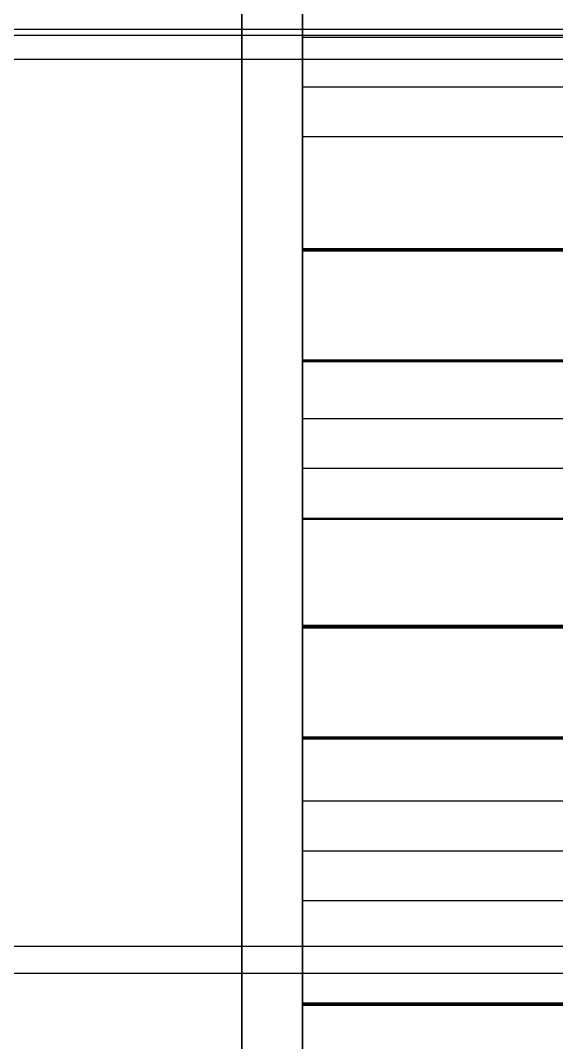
# Model space of a CAD drawing. Header units: millimetres. Extents: x -85 to 1059, y -155 to 155.
# Drawn here: x 998.18 to 1002.59, y 11.41 to 19.82 of the extents above; entities that cross this region are included whole.
import ezdxf

# ---------------------------------------------------------------- set-up
doc = ezdxf.new("R2010")
doc.units = ezdxf.units.MM
doc.header["$MEASUREMENT"] = 0
doc.layers.add('Default', color=7, linetype='Continuous', true_color=0x000000)

msp = doc.modelspace()

# ---------------------------------------------------------------- linework, layer by layer
at = {"layer": 'Default'}
for points, knots in [([(1000, 0, -154), (1000, -154, -154), (1000, -154), (1000, -154, 154), (1000, 0, 154), (1000, 154, 154), (1000, 154), (1000, 154, -154), (1000, 0, -154)], [0, 0, 0, 241.902634, 241.902634, 483.805269, 483.805269, 725.707903, 725.707903, 967.610537, 967.610537, 967.610537]), ([(1000, 0, -150), (1000, -150, -150), (1000, -150), (1000, -150, 150), (1000, 0, 150), (1000, 150, 150), (1000, 150), (1000, 150, -150), (1000, 0, -150)], [0, 0, 0, 235.619449, 235.619449, 471.238898, 471.238898, 706.858347, 706.858347, 942.477796, 942.477796, 942.477796])]:
    msp.add_rational_spline(points, [1, 0.707106781187, 1, 0.707106781187, 1, 0.707106781187, 1, 0.707106781187, 1], degree=2, knots=knots, dxfattribs=at)
for points, degree, knots in [([(1000.5, 0.0018, 150.0005), (1000.5, 82.8446, 150.0005), (1000.5, 150.0018, 82.8432), (1000.5, 150.0018, 0.0004), (1000.5, 150.0018, -82.8427), (1000.5, 82.8446, -150), (1000.5, 0.0018, -150), (1000.5, -82.8411, -150), (1000.5, -149.9983, -82.8427), (1000.5, -149.9983, 0.0004), (1000.5, -149.9983, 82.8432), (1000.5, -82.8411, 150.0005), (1000.5, 0.0018, 150.0005)], 3, [-5, -5, -5, -5, -4, -4, -4, -3, -3, -3, -2, -2, -2, -1, -1, -1, -1]), ([(1000.5, 0.3488, 139.7504), (1000.5, -76.9709, 139.7504), (1000.5, -139.6511, 77.0702), (1000.5, -139.6511, -0.2498), (1000.5, -139.6511, -77.5699), (1000.5, -76.9709, -140.2497), (1000.5, 0.3488, -140.2497), (1000.5, 77.6689, -140.2497), (1000.5, 140.349, -77.5699), (1000.5, 140.349, -0.2498), (1000.5, 140.349, 77.0702), (1000.5, 77.6689, 139.7504), (1000.5, 0.3488, 139.7504)], 3, [20636, 20636, 20636, 20636, 20637, 20637, 20637, 20638, 20638, 20638, 20639, 20639, 20639, 20640, 20640, 20640, 20640]), ([(1000.5, 0.0018, 140.0004), (1000.5, -77.318, 140.0004), (1000.5, -139.9981, 77.3202), (1000.5, -139.9981, 0.0002), (1000.5, -139.9981, -77.3199), (1000.5, -77.318, -139.9997), (1000.5, 0.0018, -139.9997), (1000.5, 77.3215, -139.9997), (1000.5, 140.002, -77.3199), (1000.5, 140.002, 0.0002), (1000.5, 140.002, 77.3202), (1000.5, 77.3215, 140.0004), (1000.5, 0.0018, 140.0004)], 3, [-1, -1, -1, -1, 0, 0, 0, 1, 1, 1, 2, 2, 2, 3, 3, 3, 3]), ([(1000.5, 19.6814, 153.5361), (1000.5, 19.6833, 153.5271), (1000.5, 19.6853, 153.5181), (1000.5, 19.6973, 153.4657), (1000.5, 19.7093, 153.4133), (1000.5, 19.7207, 153.3613), (1000.5, 19.7322, 153.3093), (1000.5, 19.7437, 153.2572), (1000.5, 19.7551, 153.2052), (1000.5, 19.7664, 153.1539), (1000.5, 19.7777, 153.1025), (1000.5, 19.7888, 153.0512), (1000.5, 19.7999, 152.9999), (1000.5, 19.8109, 152.9489), (1000.5, 19.8218, 152.8979), (1000.5, 19.8326, 152.8473), (1000.5, 19.8433, 152.7967), (1000.5, 19.8539, 152.746), (1000.5, 19.8645, 152.6954), (1000.5, 19.8751, 152.6451), (1000.5, 19.8857, 152.5949), (1000.5, 19.8957, 152.5451), (1000.5, 19.9058, 152.4954), (1000.5, 19.9162, 152.4455), (1000.5, 19.9266, 152.3956), (1000.5, 19.9365, 152.3463), (1000.5, 19.9463, 152.2971), (1000.5, 19.956, 152.2481), (1000.5, 19.9657, 152.1991), (1000.5, 19.9754, 152.1502), (1000.5, 19.9851, 152.1013), (1000.5, 19.9947, 152.0528), (1000.5, 20.0042, 152.0043), (1000.5, 20.0134, 151.956), (1000.5, 20.0225, 151.9077), (1000.5, 20.0317, 151.8599), (1000.5, 20.0409, 151.8121), (1000.5, 20.0499, 151.7644), (1000.5, 20.0589, 151.7168), (1000.5, 20.0679, 151.6694), (1000.5, 20.0769, 151.6219), (1000.5, 20.0855, 151.5746), (1000.5, 20.0942, 151.5274), (1000.5, 20.1016, 151.4875), (1000.5, 20.109, 151.4476)], 2, [471, 471, 471, 472, 472, 473, 473, 474, 474, 475, 475, 476, 476, 477, 477, 478, 478, 479, 479, 480, 480, 481, 481, 482, 482, 483, 483, 484, 484, 485, 485, 486, 486, 487, 487, 488, 488, 489, 489, 490, 490, 491, 491, 492, 492, 493, 493, 493]), ([(1000.5, 20.109, -151.9472), (1000.5, 20.1016, -151.9873), (1000.5, 20.0942, -152.0273), (1000.5, 20.0855, -152.0742), (1000.5, 20.0769, -152.1212), (1000.5, 20.0679, -152.1688), (1000.5, 20.0589, -152.2164), (1000.5, 20.0499, -152.264), (1000.5, 20.0409, -152.3117), (1000.5, 20.0317, -152.3596), (1000.5, 20.0225, -152.4076), (1000.5, 20.0134, -152.4558), (1000.5, 20.0042, -152.5039), (1000.5, 19.9947, -152.5524), (1000.5, 19.9851, -152.6009), (1000.5, 19.9754, -152.6498), (1000.5, 19.9657, -152.6987), (1000.5, 19.956, -152.7477), (1000.5, 19.9463, -152.7967), (1000.5, 19.9365, -152.8461), (1000.5, 19.9266, -152.8955), (1000.5, 19.9162, -152.9452), (1000.5, 19.9058, -152.995), (1000.5, 19.8957, -153.0447), (1000.5, 19.8857, -153.0945), (1000.5, 19.8751, -153.1447), (1000.5, 19.8645, -153.195), (1000.5, 19.8539, -153.2455), (1000.5, 19.8433, -153.2959), (1000.5, 19.8326, -153.3465), (1000.5, 19.8218, -153.3972), (1000.5, 19.8109, -153.4483), (1000.5, 19.7999, -153.4995), (1000.5, 19.7888, -153.5506), (1000.5, 19.7777, -153.6018), (1000.5, 19.7664, -153.6535), (1000.5, 19.7551, -153.7051), (1000.5, 19.7437, -153.7568), (1000.5, 19.7322, -153.8085), (1000.5, 19.7207, -153.8607), (1000.5, 19.7093, -153.9129), (1000.5, 19.6973, -153.9653), (1000.5, 19.6853, -154.0177), (1000.5, 19.6833, -154.0267), (1000.5, 19.6814, -154.0357)], 2, [9961, 9961, 9961, 9962, 9962, 9963, 9963, 9964, 9964, 9965, 9965, 9966, 9966, 9967, 9967, 9968, 9968, 9969, 9969, 9970, 9970, 9971, 9971, 9972, 9972, 9973, 9973, 9974, 9974, 9975, 9975, 9976, 9976, 9977, 9977, 9978, 9978, 9979, 9979, 9980, 9980, 9981, 9981, 9982, 9982, 9983, 9983, 9983]), ([(1000.5, 17.9412, 151.7087), (1000.5, 17.9593, 151.7482), (1000.5, 17.9775, 151.7877), (1000.5, 17.9974, 151.8316), (1000.5, 18.0174, 151.8756), (1000.5, 18.0373, 151.9193), (1000.5, 18.0572, 151.9631), (1000.5, 18.0775, 152.0072), (1000.5, 18.0978, 152.0512), (1000.5, 18.1184, 152.0957), (1000.5, 18.1391, 152.1401), (1000.5, 18.1599, 152.1844), (1000.5, 18.1807, 152.2287), (1000.5, 18.2015, 152.2735), (1000.5, 18.2223, 152.3183), (1000.5, 18.2435, 152.3631), (1000.5, 18.2647, 152.4079), (1000.5, 18.286, 152.4534), (1000.5, 18.3073, 152.4989), (1000.5, 18.329, 152.5444), (1000.5, 18.3507, 152.5899), (1000.5, 18.3724, 152.6354), (1000.5, 18.3941, 152.681), (1000.5, 18.4162, 152.727), (1000.5, 18.4382, 152.773), (1000.5, 18.4606, 152.8192), (1000.5, 18.483, 152.8655), (1000.5, 18.5056, 152.9117), (1000.5, 18.5282, 152.9579), (1000.5, 18.5509, 153.0048), (1000.5, 18.5737, 153.0517), (1000.5, 18.5966, 153.0985), (1000.5, 18.6195, 153.1452), (1000.5, 18.6428, 153.1921), (1000.5, 18.6661, 153.2391), (1000.5, 18.6896, 153.2865), (1000.5, 18.713, 153.3339), (1000.5, 18.7365, 153.3816), (1000.5, 18.76, 153.4292), (1000.5, 18.7839, 153.4766), (1000.5, 18.8079, 153.5241), (1000.5, 18.8323, 153.5721), (1000.5, 18.8566, 153.6201), (1000.5, 18.8607, 153.6283), (1000.5, 18.8647, 153.6366)], 2, [446, 446, 446, 447.045455, 447.045455, 448.090909, 448.090909, 449.136364, 449.136364, 450.181818, 450.181818, 451.227273, 451.227273, 452.272727, 452.272727, 453.318182, 453.318182, 454.363636, 454.363636, 455.409091, 455.409091, 456.454545, 456.454545, 457.5, 457.5, 458.545455, 458.545455, 459.590909, 459.590909, 460.636364, 460.636364, 461.681818, 461.681818, 462.727273, 462.727273, 463.772727, 463.772727, 464.818182, 464.818182, 465.863636, 465.863636, 466.909091, 466.909091, 467.954545, 467.954545, 469, 469, 469]), ([(1000.5, 18.8647, -154.1362), (1000.5, 18.8607, -154.1279), (1000.5, 18.8566, -154.1196), (1000.5, 18.8323, -154.0718), (1000.5, 18.8079, -154.024), (1000.5, 18.7839, -153.9762), (1000.5, 18.76, -153.9284), (1000.5, 18.7365, -153.881), (1000.5, 18.713, -153.8335), (1000.5, 18.6896, -153.7861), (1000.5, 18.6661, -153.7386), (1000.5, 18.6428, -153.6916), (1000.5, 18.6195, -153.6445), (1000.5, 18.5966, -153.5977), (1000.5, 18.5737, -153.551), (1000.5, 18.5509, -153.5044), (1000.5, 18.5282, -153.4578), (1000.5, 18.5056, -153.4114), (1000.5, 18.483, -153.3651), (1000.5, 18.4606, -153.3188), (1000.5, 18.4382, -153.2726), (1000.5, 18.4162, -153.2268), (1000.5, 18.3941, -153.1809), (1000.5, 18.3724, -153.135), (1000.5, 18.3507, -153.0892), (1000.5, 18.329, -153.0437), (1000.5, 18.3073, -152.9982), (1000.5, 18.286, -152.953), (1000.5, 18.2647, -152.9079), (1000.5, 18.2435, -152.8629), (1000.5, 18.2223, -152.8179), (1000.5, 18.2015, -152.7731), (1000.5, 18.1807, -152.7283), (1000.5, 18.1599, -152.6838), (1000.5, 18.1391, -152.6394), (1000.5, 18.1184, -152.5949), (1000.5, 18.0978, -152.5505), (1000.5, 18.0775, -152.5064), (1000.5, 18.0572, -152.4623), (1000.5, 18.0373, -152.4186), (1000.5, 18.0174, -152.3748), (1000.5, 17.9974, -152.3312), (1000.5, 17.9775, -152.2877), (1000.5, 17.9593, -152.2478), (1000.5, 17.9412, -152.2079)], 2, [9985, 9985, 9985, 9986.045455, 9986.045455, 9987.090909, 9987.090909, 9988.136364, 9988.136364, 9989.181818, 9989.181818, 9990.227273, 9990.227273, 9991.272727, 9991.272727, 9992.318182, 9992.318182, 9993.363636, 9993.363636, 9994.409091, 9994.409091, 9995.454545, 9995.454545, 9996.5, 9996.5, 9997.545455, 9997.545455, 9998.590909, 9998.590909, 9999.636364, 9999.636364, 10000.681818, 10000.681818, 10001.727273, 10001.727273, 10002.772727, 10002.772727, 10003.818182, 10003.818182, 10004.863636, 10004.863636, 10005.909091, 10005.909091, 10006.954545, 10006.954545, 10008, 10008, 10008]), ([(1000.5, 17.9214, 151.6872), (1000.5, 17.9226, 151.6875), (1000.5, 17.9239, 151.6879), (1000.5, 17.9251, 151.6882), (1000.5, 17.9263, 151.6886)], 2, [438, 438, 438, 439, 439, 440, 440, 440]), ([(1000.5, 17.0257, 151.7884), (1000.5, 17.1721, 151.7724), (1000.5, 17.3185, 151.7563), (1000.5, 17.4735, 151.7387), (1000.5, 17.6286, 151.721), (1000.5, 17.775, 151.7041), (1000.5, 17.9214, 151.6872)], 2, [435, 435, 435, 436, 436, 437, 437, 438, 438, 438]), ([(1000.5, 17.9214, -152.1871), (1000.5, 17.775, -152.2039), (1000.5, 17.6286, -152.2206), (1000.5, 17.4735, -152.2381), (1000.5, 17.3185, -152.2556), (1000.5, 17.1721, -152.2718), (1000.5, 17.0257, -152.288)], 2, [10016, 10016, 10016, 10017, 10017, 10018, 10018, 10019, 10019, 10019]), ([(1000.5, 17.0162, -152.2986), (1000.5, 17.0155, -152.3007), (1000.5, 17.0148, -152.3028), (1000.5, 17.0141, -152.305), (1000.5, 17.0133, -152.3071)], 2, [10024, 10024, 10024, 10025, 10025, 10026, 10026, 10026]), ([(1000.5, 16.5403, 153.8984), (1000.5, 16.5426, 153.8894), (1000.5, 16.5449, 153.8804), (1000.5, 16.5576, 153.8284), (1000.5, 16.5703, 153.7763), (1000.5, 16.5831, 153.7243), (1000.5, 16.596, 153.6723), (1000.5, 16.6085, 153.6209), (1000.5, 16.6211, 153.5696), (1000.5, 16.6332, 153.5183), (1000.5, 16.6454, 153.4669), (1000.5, 16.6577, 153.416), (1000.5, 16.6701, 153.365), (1000.5, 16.6819, 153.314), (1000.5, 16.6937, 153.263), (1000.5, 16.7056, 153.2128), (1000.5, 16.7174, 153.1625), (1000.5, 16.729, 153.1122), (1000.5, 16.7407, 153.062), (1000.5, 16.7521, 153.012), (1000.5, 16.7636, 152.9621), (1000.5, 16.7749, 152.912), (1000.5, 16.7862, 152.8619), (1000.5, 16.7974, 152.8127), (1000.5, 16.8087, 152.7635), (1000.5, 16.8197, 152.7143), (1000.5, 16.8306, 152.6651), (1000.5, 16.8414, 152.616), (1000.5, 16.8521, 152.567), (1000.5, 16.8629, 152.5185), (1000.5, 16.8736, 152.47), (1000.5, 16.8839, 152.4218), (1000.5, 16.8941, 152.3737), (1000.5, 16.9045, 152.3257), (1000.5, 16.9149, 152.2777), (1000.5, 16.925, 152.2299), (1000.5, 16.935, 152.1821), (1000.5, 16.9449, 152.1345), (1000.5, 16.9548, 152.0869), (1000.5, 16.9648, 152.0398), (1000.5, 16.9749, 151.9927), (1000.5, 16.9846, 151.9458), (1000.5, 16.9943, 151.8988), (1000.5, 17.0022, 151.8588), (1000.5, 17.0102, 151.8188)], 2, [404, 404, 404, 405, 405, 406, 406, 407, 407, 408, 408, 409, 409, 410, 410, 411, 411, 412, 412, 413, 413, 414, 414, 415, 415, 416, 416, 417, 417, 418, 418, 419, 419, 420, 420, 421, 421, 422, 422, 423, 423, 424, 424, 425, 425, 426, 426, 426]), ([(1000.5, 17.0102, -152.3187), (1000.5, 17.0022, -152.3584), (1000.5, 16.9943, -152.3981), (1000.5, 16.9846, -152.4452), (1000.5, 16.9749, -152.4923), (1000.5, 16.9648, -152.5394), (1000.5, 16.9548, -152.5865), (1000.5, 16.9449, -152.6341), (1000.5, 16.935, -152.6817), (1000.5, 16.925, -152.7295), (1000.5, 16.9149, -152.7773), (1000.5, 16.9045, -152.8253), (1000.5, 16.8941, -152.8733), (1000.5, 16.8839, -152.9214), (1000.5, 16.8736, -152.9696), (1000.5, 16.8629, -153.0185), (1000.5, 16.8521, -153.0673), (1000.5, 16.8414, -153.116), (1000.5, 16.8306, -153.1647), (1000.5, 16.8197, -153.2139), (1000.5, 16.8087, -153.2631), (1000.5, 16.7974, -153.3125), (1000.5, 16.7862, -153.3619), (1000.5, 16.7749, -153.4116), (1000.5, 16.7636, -153.4614), (1000.5, 16.7521, -153.5113), (1000.5, 16.7407, -153.5612), (1000.5, 16.729, -153.6115), (1000.5, 16.7174, -153.6617), (1000.5, 16.7056, -153.7122), (1000.5, 16.6937, -153.7626), (1000.5, 16.6819, -153.8136), (1000.5, 16.6701, -153.8646), (1000.5, 16.6577, -153.9156), (1000.5, 16.6454, -153.9665), (1000.5, 16.6332, -154.0179), (1000.5, 16.6211, -154.0692), (1000.5, 16.6085, -154.1207), (1000.5, 16.596, -154.1722), (1000.5, 16.5831, -154.2241), (1000.5, 16.5703, -154.2759), (1000.5, 16.5576, -154.328), (1000.5, 16.5449, -154.38), (1000.5, 16.5426, -154.389), (1000.5, 16.5403, -154.398)], 2, [10028, 10028, 10028, 10029, 10029, 10030, 10030, 10031, 10031, 10032, 10032, 10033, 10033, 10034, 10034, 10035, 10035, 10036, 10036, 10037, 10037, 10038, 10038, 10039, 10039, 10040, 10040, 10041, 10041, 10042, 10042, 10043, 10043, 10044, 10044, 10045, 10045, 10046, 10046, 10047, 10047, 10048, 10048, 10049, 10049, 10050, 10050, 10050]), ([(1000.5, 14.8402, 152.0414), (1000.5, 14.8565, 152.0786), (1000.5, 14.8727, 152.1158), (1000.5, 14.8916, 152.1599), (1000.5, 14.9104, 152.204), (1000.5, 14.9297, 152.2481), (1000.5, 14.9489, 152.2922), (1000.5, 14.9683, 152.3366), (1000.5, 14.9877, 152.3811), (1000.5, 15.0073, 152.4259), (1000.5, 15.0269, 152.4707), (1000.5, 15.0466, 152.5159), (1000.5, 15.0664, 152.561), (1000.5, 15.0863, 152.6062), (1000.5, 15.1062, 152.6513), (1000.5, 15.1265, 152.6968), (1000.5, 15.1468, 152.7423), (1000.5, 15.1673, 152.7877), (1000.5, 15.1877, 152.833), (1000.5, 15.2085, 152.8792), (1000.5, 15.2294, 152.9254), (1000.5, 15.2502, 152.9716), (1000.5, 15.271, 153.0179), (1000.5, 15.2921, 153.0641), (1000.5, 15.3133, 153.1103), (1000.5, 15.3347, 153.1567), (1000.5, 15.356, 153.2031), (1000.5, 15.3775, 153.25), (1000.5, 15.399, 153.2969), (1000.5, 15.4209, 153.344), (1000.5, 15.4428, 153.3911), (1000.5, 15.4647, 153.4384), (1000.5, 15.4865, 153.4856), (1000.5, 15.5089, 153.5331), (1000.5, 15.5313, 153.5805), (1000.5, 15.5537, 153.6285), (1000.5, 15.5761, 153.6765), (1000.5, 15.5989, 153.7243), (1000.5, 15.6216, 153.7721), (1000.5, 15.6446, 153.8204), (1000.5, 15.6675, 153.8688), (1000.5, 15.6908, 153.9173), (1000.5, 15.7141, 153.9658)], 2, [380, 380, 380, 381, 381, 382, 382, 383, 383, 384, 384, 385, 385, 386, 386, 387, 387, 388, 388, 389, 389, 390, 390, 391, 391, 392, 392, 393, 393, 394, 394, 395, 395, 396, 396, 397, 397, 398, 398, 399, 399, 400, 400, 401, 401, 401]), ([(1000.5, 15.7141, -154.4654), (1000.5, 15.6908, -154.4169), (1000.5, 15.6675, -154.3684), (1000.5, 15.6446, -154.3202), (1000.5, 15.6216, -154.272), (1000.5, 15.5989, -154.2239), (1000.5, 15.5761, -154.1757), (1000.5, 15.5537, -154.1281), (1000.5, 15.5313, -154.0805), (1000.5, 15.5089, -154.0329), (1000.5, 15.4865, -153.9852), (1000.5, 15.4647, -153.9381), (1000.5, 15.4428, -153.891), (1000.5, 15.4209, -153.8438), (1000.5, 15.399, -153.7965), (1000.5, 15.3775, -153.7498), (1000.5, 15.356, -153.703), (1000.5, 15.3347, -153.6564), (1000.5, 15.3133, -153.6099), (1000.5, 15.2921, -153.5635), (1000.5, 15.271, -153.5171), (1000.5, 15.2502, -153.4709), (1000.5, 15.2294, -153.4247), (1000.5, 15.2085, -153.3788), (1000.5, 15.1877, -153.333), (1000.5, 15.1673, -153.2873), (1000.5, 15.1468, -153.2416), (1000.5, 15.1265, -153.1961), (1000.5, 15.1062, -153.1506), (1000.5, 15.0863, -153.1054), (1000.5, 15.0664, -153.0603), (1000.5, 15.0466, -153.0153), (1000.5, 15.0269, -152.9703), (1000.5, 15.0073, -152.9255), (1000.5, 14.9877, -152.8807), (1000.5, 14.9683, -152.8364), (1000.5, 14.9489, -152.7921), (1000.5, 14.9297, -152.7479), (1000.5, 14.9104, -152.7036), (1000.5, 14.8916, -152.6597), (1000.5, 14.8727, -152.6158), (1000.5, 14.8552, -152.5755), (1000.5, 14.8378, -152.5353)], 2, [10053, 10053, 10053, 10054.047619, 10054.047619, 10055.095238, 10055.095238, 10056.142857, 10056.142857, 10057.190476, 10057.190476, 10058.238095, 10058.238095, 10059.285714, 10059.285714, 10060.333333, 10060.333333, 10061.380952, 10061.380952, 10062.428571, 10062.428571, 10063.47619, 10063.47619, 10064.52381, 10064.52381, 10065.571429, 10065.571429, 10066.619048, 10066.619048, 10067.666667, 10067.666667, 10068.714286, 10068.714286, 10069.761905, 10069.761905, 10070.809524, 10070.809524, 10071.857143, 10071.857143, 10072.904762, 10072.904762, 10073.952381, 10073.952381, 10075, 10075, 10075]), ([(1000.5, 14.8353, -152.53), (1000.5, 14.8341, -152.5281), (1000.5, 14.8328, -152.5261), (1000.5, 14.8316, -152.5242), (1000.5, 14.8304, -152.5223)], 2, [10076, 10076, 10076, 10077, 10077, 10078, 10078, 10078]), ([(1000.5, 14.8304, -152.5223), (1000.5, 14.8291, -152.5209), (1000.5, 14.8279, -152.5194), (1000.5, 14.8268, -152.5182), (1000.5, 14.8258, -152.517)], 2, [10078, 10078, 10078, 10079, 10079, 10080, 10080, 10080]), ([(1000.5, 13.9213, 152.0971), (1000.5, 14.068, 152.0837), (1000.5, 14.2148, 152.0703), (1000.5, 14.37, 152.0562), (1000.5, 14.5252, 152.0421), (1000.5, 14.6721, 152.0283), (1000.5, 14.8191, 152.0146)], 2, [368, 368, 368, 369, 369, 370, 370, 371, 371, 371]), ([(1000.5, 14.8191, -152.5138), (1000.5, 14.6721, -152.5277), (1000.5, 14.5252, -152.5417), (1000.5, 14.37, -152.556), (1000.5, 14.2148, -152.5702), (1000.5, 14.068, -152.5835), (1000.5, 13.9213, -152.5967)], 2, [10083, 10083, 10083, 10084, 10084, 10085, 10085, 10086, 10086, 10086]), ([(1000.5, 13.9131, -152.6034), (1000.5, 13.9123, -152.6052), (1000.5, 13.9114, -152.6069), (1000.5, 13.9103, -152.6091), (1000.5, 13.9093, -152.6112)], 2, [10090, 10090, 10090, 10091, 10091, 10092, 10092, 10092]), ([(1000.5, 13.905, 152.1267), (1000.5, 13.9057, 152.1241), (1000.5, 13.9064, 152.1215), (1000.5, 13.9071, 152.1186), (1000.5, 13.9078, 152.1158)], 2, [359, 359, 359, 360, 360, 361, 361, 361]), ([(1000.5, 13.9064, -152.6207), (1000.5, 13.8967, -152.6634), (1000.5, 13.887, -152.7061), (1000.5, 13.8764, -152.7528), (1000.5, 13.8659, -152.7996), (1000.5, 13.8549, -152.8466), (1000.5, 13.844, -152.8937), (1000.5, 13.8331, -152.941), (1000.5, 13.8221, -152.9883), (1000.5, 13.811, -153.0359), (1000.5, 13.7999, -153.0835), (1000.5, 13.7886, -153.1312), (1000.5, 13.7773, -153.1788), (1000.5, 13.7659, -153.2271), (1000.5, 13.7544, -153.2754), (1000.5, 13.7429, -153.3236), (1000.5, 13.7315, -153.3718), (1000.5, 13.7196, -153.4204), (1000.5, 13.7078, -153.4691), (1000.5, 13.696, -153.5182), (1000.5, 13.6842, -153.5672), (1000.5, 13.6718, -153.6162), (1000.5, 13.6595, -153.6653), (1000.5, 13.6473, -153.7147), (1000.5, 13.6351, -153.764), (1000.5, 13.6226, -153.814), (1000.5, 13.6101, -153.8639), (1000.5, 13.5974, -153.9138), (1000.5, 13.5847, -153.9637), (1000.5, 13.5718, -154.014), (1000.5, 13.5589, -154.0643), (1000.5, 13.5461, -154.1147), (1000.5, 13.5332, -154.1652), (1000.5, 13.52, -154.216), (1000.5, 13.5067, -154.2668), (1000.5, 13.4935, -154.3177), (1000.5, 13.4803, -154.3687), (1000.5, 13.4663, -154.42), (1000.5, 13.4524, -154.4714), (1000.5, 13.4388, -154.523), (1000.5, 13.4252, -154.5747), (1000.5, 13.4113, -154.6266), (1000.5, 13.3974, -154.6784), (1000.5, 13.3951, -154.6874), (1000.5, 13.3928, -154.6964)], 2, [10094, 10094, 10094, 10095.045455, 10095.045455, 10096.090909, 10096.090909, 10097.136364, 10097.136364, 10098.181818, 10098.181818, 10099.227273, 10099.227273, 10100.272727, 10100.272727, 10101.318182, 10101.318182, 10102.363636, 10102.363636, 10103.409091, 10103.409091, 10104.454545, 10104.454545, 10105.5, 10105.5, 10106.545455, 10106.545455, 10107.590909, 10107.590909, 10108.636364, 10108.636364, 10109.681818, 10109.681818, 10110.727273, 10110.727273, 10111.772727, 10111.772727, 10112.818182, 10112.818182, 10113.863636, 10113.863636, 10114.909091, 10114.909091, 10115.954545, 10115.954545, 10117, 10117, 10117]), ([(1000.5, 13.3928, 154.1968), (1000.5, 13.3951, 154.1878), (1000.5, 13.3974, 154.1789), (1000.5, 13.4113, 154.1272), (1000.5, 13.4252, 154.0755), (1000.5, 13.4388, 154.0238), (1000.5, 13.4524, 153.9721), (1000.5, 13.4663, 153.9208), (1000.5, 13.4803, 153.8695), (1000.5, 13.4935, 153.8185), (1000.5, 13.5067, 153.7675), (1000.5, 13.52, 153.7165), (1000.5, 13.5332, 153.6656), (1000.5, 13.5461, 153.6153), (1000.5, 13.5589, 153.565), (1000.5, 13.5718, 153.5146), (1000.5, 13.5847, 153.4641), (1000.5, 13.5974, 153.4142), (1000.5, 13.6101, 153.3643), (1000.5, 13.6226, 153.3144), (1000.5, 13.6351, 153.2645), (1000.5, 13.6473, 153.2152), (1000.5, 13.6595, 153.166), (1000.5, 13.6718, 153.1166), (1000.5, 13.6842, 153.0672), (1000.5, 13.696, 153.0184), (1000.5, 13.7078, 152.9695), (1000.5, 13.7196, 152.921), (1000.5, 13.7315, 152.8725), (1000.5, 13.7429, 152.8238), (1000.5, 13.7544, 152.7751), (1000.5, 13.7659, 152.7273), (1000.5, 13.7773, 152.6795), (1000.5, 13.7886, 152.6316), (1000.5, 13.7999, 152.5836), (1000.5, 13.811, 152.5361), (1000.5, 13.8221, 152.4887), (1000.5, 13.8331, 152.4414), (1000.5, 13.844, 152.3941), (1000.5, 13.8549, 152.3471), (1000.5, 13.8659, 152.3), (1000.5, 13.8764, 152.2534), (1000.5, 13.887, 152.2068), (1000.5, 13.896, 152.1668), (1000.5, 13.905, 152.1267)], 2, [337, 337, 337, 338, 338, 339, 339, 340, 340, 341, 341, 342, 342, 343, 343, 344, 344, 345, 345, 346, 346, 347, 347, 348, 348, 349, 349, 350, 350, 351, 351, 352, 352, 353, 353, 354, 354, 355, 355, 356, 356, 357, 357, 358, 358, 359, 359, 359]), ([(1000.5, 11.7309, 152.3052), (1000.5, 11.7462, 152.3428), (1000.5, 11.7615, 152.3804), (1000.5, 11.7795, 152.4248), (1000.5, 11.7975, 152.4693), (1000.5, 11.8159, 152.5137), (1000.5, 11.8342, 152.5582), (1000.5, 11.8527, 152.6033), (1000.5, 11.8713, 152.6485), (1000.5, 11.89, 152.6937), (1000.5, 11.9087, 152.7388), (1000.5, 11.9275, 152.784), (1000.5, 11.9464, 152.8291), (1000.5, 11.9653, 152.8748), (1000.5, 11.9841, 152.9205), (1000.5, 12.0036, 152.9664), (1000.5, 12.023, 153.0122), (1000.5, 12.0425, 153.0581), (1000.5, 12.0621, 153.1039), (1000.5, 12.0817, 153.1505), (1000.5, 12.1013, 153.1971), (1000.5, 12.1214, 153.2435), (1000.5, 12.1415, 153.2899), (1000.5, 12.1618, 153.3368), (1000.5, 12.1821, 153.3837), (1000.5, 12.2023, 153.4306), (1000.5, 12.2226, 153.4775), (1000.5, 12.2433, 153.525), (1000.5, 12.2639, 153.5724), (1000.5, 12.2847, 153.6197), (1000.5, 12.3055, 153.667), (1000.5, 12.3267, 153.7148), (1000.5, 12.3479, 153.7626), (1000.5, 12.369, 153.8106), (1000.5, 12.3902, 153.8585), (1000.5, 12.4117, 153.9067), (1000.5, 12.4332, 153.9548), (1000.5, 12.4549, 154.0033), (1000.5, 12.4766, 154.0519), (1000.5, 12.4985, 154.1005), (1000.5, 12.5204, 154.1492), (1000.5, 12.5426, 154.1981), (1000.5, 12.5648, 154.2469), (1000.5, 12.5687, 154.2556), (1000.5, 12.5726, 154.2642)], 2, [313, 313, 313, 314, 314, 315, 315, 316, 316, 317, 317, 318, 318, 319, 319, 320, 320, 321, 321, 322, 322, 323, 323, 324, 324, 325, 325, 326, 326, 327, 327, 328, 328, 329, 329, 330, 330, 331, 331, 332, 332, 333, 333, 334, 334, 335, 335, 335]), ([(1000.5, 12.5726, -154.7635), (1000.5, 12.5687, -154.7552), (1000.5, 12.5648, -154.7469), (1000.5, 12.5426, -154.6978), (1000.5, 12.5204, -154.6488), (1000.5, 12.4985, -154.6001), (1000.5, 12.4766, -154.5514), (1000.5, 12.4549, -154.5029), (1000.5, 12.4332, -154.4544), (1000.5, 12.4117, -154.4063), (1000.5, 12.3902, -154.3581), (1000.5, 12.369, -154.3101), (1000.5, 12.3479, -154.2622), (1000.5, 12.3267, -154.2145), (1000.5, 12.3055, -154.1669), (1000.5, 12.2847, -154.1193), (1000.5, 12.2639, -154.0717), (1000.5, 12.2433, -154.0244), (1000.5, 12.2226, -153.9771), (1000.5, 12.2023, -153.93), (1000.5, 12.1821, -153.8829), (1000.5, 12.1618, -153.8364), (1000.5, 12.1415, -153.7898), (1000.5, 12.1214, -153.7431), (1000.5, 12.1013, -153.6963), (1000.5, 12.0817, -153.6499), (1000.5, 12.0621, -153.6035), (1000.5, 12.0425, -153.5577), (1000.5, 12.023, -153.5118), (1000.5, 12.0036, -153.4659), (1000.5, 11.9841, -153.4201), (1000.5, 11.9653, -153.3744), (1000.5, 11.9464, -153.3287), (1000.5, 11.9275, -153.2834), (1000.5, 11.9087, -153.2381), (1000.5, 11.89, -153.1929), (1000.5, 11.8713, -153.1477), (1000.5, 11.8527, -153.1028), (1000.5, 11.8342, -153.0578), (1000.5, 11.8159, -153.0132), (1000.5, 11.7975, -152.9685), (1000.5, 11.7795, -152.9243), (1000.5, 11.7615, -152.88), (1000.5, 11.7462, -152.8424), (1000.5, 11.7309, -152.8048)], 2, [10119, 10119, 10119, 10120, 10120, 10121, 10121, 10122, 10122, 10123, 10123, 10124, 10124, 10125, 10125, 10126, 10126, 10127, 10127, 10128, 10128, 10129, 10129, 10130, 10130, 10131, 10131, 10132, 10132, 10133, 10133, 10134, 10134, 10135, 10135, 10136, 10136, 10137, 10137, 10138, 10138, 10139, 10139, 10140, 10140, 10141, 10141, 10141]), ([(1000.5, 11.7234, 152.2901), (1000.5, 11.7247, 152.2922), (1000.5, 11.7259, 152.2943), (1000.5, 11.7273, 152.2968), (1000.5, 11.7287, 152.2993)], 2, [310, 310, 310, 311, 311, 312, 312, 312]), ([(1000.5, 11.7259, -152.7939), (1000.5, 11.7247, -152.792), (1000.5, 11.7234, -152.79), (1000.5, 11.7222, -152.7881), (1000.5, 11.721, -152.7861)], 2, [10143, 10143, 10143, 10144, 10144, 10145, 10145, 10145]), ([(1000.5, 11.71, 152.2777), (1000.5, 11.7111, 152.2781), (1000.5, 11.7122, 152.2784), (1000.5, 11.7132, 152.2788), (1000.5, 11.7143, 152.2791)], 2, [304, 304, 304, 305, 305, 306, 306, 306]), ([(1000.5, 10.8108, 152.3419), (1000.5, 10.9577, 152.3319), (1000.5, 11.1047, 152.3218), (1000.5, 11.2602, 152.3105), (1000.5, 11.4158, 152.2993), (1000.5, 11.5629, 152.2885), (1000.5, 11.71, 152.2777)], 2, [301, 301, 301, 302, 302, 303, 303, 304, 304, 304]), ([(1000.5, 11.71, -152.7773), (1000.5, 11.5629, -152.7881), (1000.5, 11.4158, -152.7988), (1000.5, 11.2602, -152.8101), (1000.5, 11.1047, -152.8214), (1000.5, 10.9577, -152.8315), (1000.5, 10.8108, -152.8415)], 2, [10150, 10150, 10150, 10151, 10151, 10152, 10152, 10153, 10153, 10153])]:
    msp.add_open_spline(points, degree=degree, knots=knots, dxfattribs=at)
for points in [[(1007, 19.7476, 15.337), (998, 19.7476, 15.337), (989, 19.7476, 15.337)], [(1007, 19.6987, -15.3871), (998, 19.6987, -15.3871), (989, 19.6987, -15.3871)], [(1007, 19.6814, 153.5361), (1003.75, 19.6814, 153.5361), (1000.5, 19.6814, 153.5361)], [(1000.5, 19.2732, 153.5904), (1000.5, 19.4773, 153.5633), (1000.5, 19.6814, 153.5361)], [(1007, 19.6814, -154.0357), (1003.75, 19.6814, -154.0357), (1000.5, 19.6814, -154.0357)], [(1000.5, 19.6814, -154.0357), (1000.5, 19.4773, -154.0628), (1000.5, 19.2732, -154.09)], [(1007, 19.5012, -15.645), (998, 19.5012, -15.645), (989, 19.5012, -15.645)], [(1007, 19.2732, 153.5904), (1003.75, 19.2732, 153.5904), (1000.5, 19.2732, 153.5904)], [(1000.5, 18.8647, 153.6366), (1000.5, 19.069, 153.6135), (1000.5, 19.2732, 153.5904)], [(1007, 19.2732, -154.09), (1003.75, 19.2732, -154.09), (1000.5, 19.2732, -154.09)], [(1000.5, 19.2732, -154.09), (1000.5, 19.069, -154.1131), (1000.5, 18.8647, -154.1362)], [(1007, 18.8647, 153.6366), (1003.75, 18.8647, 153.6366), (1000.5, 18.8647, 153.6366)], [(1007, 18.8647, -154.1362), (1003.75, 18.8647, -154.1362), (1000.5, 18.8647, -154.1362)], [(1007, 17.9412, 151.7087), (1003.75, 17.9412, 151.7087), (1000.5, 17.9412, 151.7087)], [(1000.5, 17.9383, 151.7031), (1000.5, 17.9397, 151.7059), (1000.5, 17.9412, 151.7087)], [(1007, 17.9412, -152.2079), (1003.75, 17.9412, -152.2079), (1000.5, 17.9412, -152.2079)], [(1000.5, 17.9412, -152.2079), (1000.5, 17.9397, -152.2057), (1000.5, 17.9383, -152.2034)], [(1007, 17.9383, 151.7031), (1003.75, 17.9383, 151.7031), (1000.5, 17.9383, 151.7031)], [(1000.5, 17.9359, 151.6992), (1000.5, 17.9371, 151.7011), (1000.5, 17.9383, 151.7031)], [(1007, 17.9383, -152.2034), (1003.75, 17.9383, -152.2034), (1000.5, 17.9383, -152.2034)], [(1000.5, 17.9383, -152.2034), (1000.5, 17.9371, -152.2011), (1000.5, 17.9359, -152.1988)], [(1007, 17.9359, 151.6992), (1003.75, 17.9359, 151.6992), (1000.5, 17.9359, 151.6992)], [(1000.5, 17.9334, 151.6956), (1000.5, 17.9346, 151.6974), (1000.5, 17.9359, 151.6992)], [(1007, 17.9359, -152.1988), (1003.75, 17.9359, -152.1988), (1000.5, 17.9359, -152.1988)], [(1000.5, 17.9359, -152.1988), (1000.5, 17.9346, -152.197), (1000.5, 17.9334, -152.1952)], [(1007, 17.9334, 151.6956), (1003.75, 17.9334, 151.6956), (1000.5, 17.9334, 151.6956)], [(1000.5, 17.9313, 151.6928), (1000.5, 17.9323, 151.6942), (1000.5, 17.9334, 151.6956)], [(1007, 17.9334, -152.1952), (1003.75, 17.9334, -152.1952), (1000.5, 17.9334, -152.1952)], [(1000.5, 17.9334, -152.1952), (1000.5, 17.9323, -152.1938), (1000.5, 17.9313, -152.1924)], [(1007, 17.9313, 151.6928), (1003.75, 17.9313, 151.6928), (1000.5, 17.9313, 151.6928)], [(1000.5, 17.9285, 151.6907), (1000.5, 17.9299, 151.6918), (1000.5, 17.9313, 151.6928)], [(1007, 17.9313, -152.1924), (1003.75, 17.9313, -152.1924), (1000.5, 17.9313, -152.1924)], [(1000.5, 17.9313, -152.1924), (1000.5, 17.9299, -152.1912), (1000.5, 17.9285, -152.19)], [(1007, 17.9285, 151.6907), (1003.75, 17.9285, 151.6907), (1000.5, 17.9285, 151.6907)], [(1000.5, 17.9263, 151.6886), (1000.5, 17.9274, 151.6897), (1000.5, 17.9285, 151.6907)], [(1007, 17.9285, -152.19), (1003.75, 17.9285, -152.19), (1000.5, 17.9285, -152.19)], [(1000.5, 17.9285, -152.19), (1000.5, 17.9274, -152.1892), (1000.5, 17.9263, -152.1885)], [(1007, 17.9263, 151.6886), (1003.75, 17.9263, 151.6886), (1000.5, 17.9263, 151.6886)], [(1007, 17.9263, -152.1885), (1003.75, 17.9263, -152.1885), (1000.5, 17.9263, -152.1885)], [(1000.5, 17.9263, -152.1885), (1000.5, 17.9251, -152.188), (1000.5, 17.9239, -152.1875)], [(1007, 17.9239, -152.1875), (1003.75, 17.9239, -152.1875), (1000.5, 17.9239, -152.1875)], [(1000.5, 17.9239, -152.1875), (1000.5, 17.9226, -152.1873), (1000.5, 17.9214, -152.1871)], [(1007, 17.9214, 151.6872), (1003.75, 17.9214, 151.6872), (1000.5, 17.9214, 151.6872)], [(1007, 17.9214, -152.1871), (1003.75, 17.9214, -152.1871), (1000.5, 17.9214, -152.1871)], [(1007, 17.0257, 151.7884), (1003.75, 17.0257, 151.7884), (1000.5, 17.0257, 151.7884)], [(1000.5, 17.0239, 151.7891), (1000.5, 17.0248, 151.7888), (1000.5, 17.0257, 151.7884)], [(1007, 17.0257, -152.288), (1003.75, 17.0257, -152.288), (1000.5, 17.0257, -152.288)], [(1000.5, 17.0257, -152.288), (1000.5, 17.0248, -152.2886), (1000.5, 17.0239, -152.2891)], [(1007, 17.0239, 151.7891), (1003.75, 17.0239, 151.7891), (1000.5, 17.0239, 151.7891)], [(1000.5, 17.0218, 151.7905), (1000.5, 17.0229, 151.7898), (1000.5, 17.0239, 151.7891)], [(1007, 17.0239, -152.2891), (1003.75, 17.0239, -152.2891), (1000.5, 17.0239, -152.2891)], [(1000.5, 17.0239, -152.2891), (1000.5, 17.0229, -152.2898), (1000.5, 17.0218, -152.2905)], [(1007, 17.0218, 151.7905), (1003.75, 17.0218, 151.7905), (1000.5, 17.0218, 151.7905)], [(1000.5, 17.0201, 151.7927), (1000.5, 17.0209, 151.7916), (1000.5, 17.0218, 151.7905)], [(1007, 17.0218, -152.2905), (1003.75, 17.0218, -152.2905), (1000.5, 17.0218, -152.2905)], [(1000.5, 17.0218, -152.2905), (1000.5, 17.0209, -152.2914), (1000.5, 17.0201, -152.2923)], [(1007, 17.0201, 151.7927), (1003.75, 17.0201, 151.7927), (1000.5, 17.0201, 151.7927)], [(1000.5, 17.0183, 151.7955), (1000.5, 17.0192, 151.7941), (1000.5, 17.0201, 151.7927)], [(1007, 17.0201, -152.2923), (1003.75, 17.0201, -152.2923), (1000.5, 17.0201, -152.2923)], [(1000.5, 17.0201, -152.2923), (1000.5, 17.0192, -152.2937), (1000.5, 17.0183, -152.2951)], [(1007, 17.0183, 151.7955), (1003.75, 17.0183, 151.7955), (1000.5, 17.0183, 151.7955)], [(1000.5, 17.0162, 151.799), (1000.5, 17.0172, 151.7972), (1000.5, 17.0183, 151.7955)], [(1007, 17.0183, -152.2951), (1003.75, 17.0183, -152.2951), (1000.5, 17.0183, -152.2951)], [(1000.5, 17.0183, -152.2951), (1000.5, 17.0172, -152.2968), (1000.5, 17.0162, -152.2986)], [(1007, 17.0162, 151.799), (1003.75, 17.0162, 151.799), (1000.5, 17.0162, 151.799)], [(1000.5, 17.0148, 151.8029), (1000.5, 17.0155, 151.801), (1000.5, 17.0162, 151.799)], [(1007, 17.0162, -152.2986), (1003.75, 17.0162, -152.2986), (1000.5, 17.0162, -152.2986)], [(1007, 17.0148, 151.8029), (1003.75, 17.0148, 151.8029), (1000.5, 17.0148, 151.8029)], [(1000.5, 17.0133, 151.8078), (1000.5, 17.0141, 151.8054), (1000.5, 17.0148, 151.8029)], [(1007, 17.0133, 151.8078), (1003.75, 17.0133, 151.8078), (1000.5, 17.0133, 151.8078)], [(1000.5, 17.0116, 151.8135), (1000.5, 17.0125, 151.8107), (1000.5, 17.0133, 151.8078)], [(1007, 17.0133, -152.3071), (1003.75, 17.0133, -152.3071), (1000.5, 17.0133, -152.3071)], [(1000.5, 17.0133, -152.3071), (1000.5, 17.0125, -152.3099), (1000.5, 17.0116, -152.3127)], [(1007, 17.0116, 151.8135), (1003.75, 17.0116, 151.8135), (1000.5, 17.0116, 151.8135)], [(1000.5, 17.0102, 151.8188), (1000.5, 17.0109, 151.8161), (1000.5, 17.0116, 151.8135)], [(1007, 17.0116, -152.3127), (1003.75, 17.0116, -152.3127), (1000.5, 17.0116, -152.3127)], [(1000.5, 17.0116, -152.3127), (1000.5, 17.0109, -152.3157), (1000.5, 17.0102, -152.3187)], [(1007, 17.0102, 151.8188), (1003.75, 17.0102, 151.8188), (1000.5, 17.0102, 151.8188)], [(1007, 17.0102, -152.3187), (1003.75, 17.0102, -152.3187), (1000.5, 17.0102, -152.3187)], [(1007, 16.5403, 153.8984), (1003.75, 16.5403, 153.8984), (1000.5, 16.5403, 153.8984)], [(1000.5, 16.1314, 153.9446), (1000.5, 16.3358, 153.9215), (1000.5, 16.5403, 153.8984)], [(1007, 16.5403, -154.398), (1003.75, 16.5403, -154.398), (1000.5, 16.5403, -154.398)], [(1000.5, 16.5403, -154.398), (1000.5, 16.3358, -154.4211), (1000.5, 16.1314, -154.4442)], [(1007, 16.1314, 153.9446), (1003.75, 16.1314, 153.9446), (1000.5, 16.1314, 153.9446)], [(1000.5, 15.7215, 153.9824), (1000.5, 15.9264, 153.9635), (1000.5, 16.1314, 153.9446)], [(1007, 16.1314, -154.4442), (1003.75, 16.1314, -154.4442), (1000.5, 16.1314, -154.4442)], [(1000.5, 16.1314, -154.4442), (1000.5, 15.9264, -154.4631), (1000.5, 15.7215, -154.4819)], [(1007, 15.7215, 153.9824), (1003.75, 15.7215, 153.9824), (1000.5, 15.7215, 153.9824)], [(1000.5, 15.7141, 153.9658), (1000.5, 15.7178, 153.9741), (1000.5, 15.7215, 153.9824)], [(1007, 15.7215, -154.4819), (1003.75, 15.7215, -154.4819), (1000.5, 15.7215, -154.4819)], [(1000.5, 15.7215, -154.4819), (1000.5, 15.7178, -154.4737), (1000.5, 15.7141, -154.4654)], [(1007, 15.7141, 153.9658), (1003.75, 15.7141, 153.9658), (1000.5, 15.7141, 153.9658)], [(1007, 15.7141, -154.4654), (1003.75, 15.7141, -154.4654), (1000.5, 15.7141, -154.4654)], [(1007, 14.8402, 152.0414), (1003.75, 14.8402, 152.0414), (1000.5, 14.8402, 152.0414)], [(1000.5, 14.8378, 152.0354), (1000.5, 14.839, 152.0384), (1000.5, 14.8402, 152.0414)], [(1007, 14.8378, 152.0354), (1003.75, 14.8378, 152.0354), (1000.5, 14.8378, 152.0354)], [(1000.5, 14.8353, 152.0304), (1000.5, 14.8365, 152.0329), (1000.5, 14.8378, 152.0354)], [(1007, 14.8378, -152.5353), (1003.75, 14.8378, -152.5353), (1000.5, 14.8378, -152.5353)], [(1000.5, 14.8378, -152.5353), (1000.5, 14.8365, -152.5327), (1000.5, 14.8353, -152.53)], [(1007, 14.8353, 152.0304), (1003.75, 14.8353, 152.0304), (1000.5, 14.8353, 152.0304)], [(1000.5, 14.8328, 152.0262), (1000.5, 14.8341, 152.0283), (1000.5, 14.8353, 152.0304)], [(1007, 14.8353, -152.53), (1003.75, 14.8353, -152.53), (1000.5, 14.8353, -152.53)], [(1007, 14.8328, 152.0262), (1003.75, 14.8328, 152.0262), (1000.5, 14.8328, 152.0262)], [(1000.5, 14.8304, 152.0227), (1000.5, 14.8316, 152.0244), (1000.5, 14.8328, 152.0262)], [(1007, 14.8304, 152.0227), (1003.75, 14.8304, 152.0227), (1000.5, 14.8304, 152.0227)], [(1000.5, 14.8279, 152.0202), (1000.5, 14.8291, 152.0214), (1000.5, 14.8304, 152.0227)], [(1007, 14.8304, -152.5223), (1003.75, 14.8304, -152.5223), (1000.5, 14.8304, -152.5223)], [(1007, 14.8279, 152.0202), (1003.75, 14.8279, 152.0202), (1000.5, 14.8279, 152.0202)], [(1000.5, 14.8258, 152.0174), (1000.5, 14.8268, 152.0188), (1000.5, 14.8279, 152.0202)], [(1007, 14.8258, 152.0174), (1003.75, 14.8258, 152.0174), (1000.5, 14.8258, 152.0174)], [(1000.5, 14.823, 152.016), (1000.5, 14.8244, 152.0167), (1000.5, 14.8258, 152.0174)], [(1007, 14.8258, -152.517), (1003.75, 14.8258, -152.517), (1000.5, 14.8258, -152.517)], [(1000.5, 14.8258, -152.517), (1000.5, 14.8244, -152.5161), (1000.5, 14.823, -152.5152)], [(1007, 14.823, 152.016), (1003.75, 14.823, 152.016), (1000.5, 14.823, 152.016)], [(1000.5, 14.8208, 152.0146), (1000.5, 14.8219, 152.0153), (1000.5, 14.823, 152.016)], [(1007, 14.823, -152.5152), (1003.75, 14.823, -152.5152), (1000.5, 14.823, -152.5152)], [(1000.5, 14.823, -152.5152), (1000.5, 14.8219, -152.5147), (1000.5, 14.8208, -152.5142)], [(1007, 14.8208, 152.0146), (1003.75, 14.8208, 152.0146), (1000.5, 14.8208, 152.0146)], [(1000.5, 14.8191, 152.0146), (1000.5, 14.82, 152.0146), (1000.5, 14.8208, 152.0146)], [(1007, 14.8208, -152.5142), (1003.75, 14.8208, -152.5142), (1000.5, 14.8208, -152.5142)], [(1000.5, 14.8208, -152.5142), (1000.5, 14.82, -152.514), (1000.5, 14.8191, -152.5138)], [(1007, 14.8191, 152.0146), (1003.75, 14.8191, 152.0146), (1000.5, 14.8191, 152.0146)], [(1007, 14.8191, -152.5138), (1003.75, 14.8191, -152.5138), (1000.5, 14.8191, -152.5138)], [(1007, 13.9213, 152.0971), (1003.75, 13.9213, 152.0971), (1000.5, 13.9213, 152.0971)], [(1000.5, 13.9191, 152.0978), (1000.5, 13.9202, 152.0975), (1000.5, 13.9213, 152.0971)], [(1007, 13.9213, -152.5967), (1003.75, 13.9213, -152.5967), (1000.5, 13.9213, -152.5967)], [(1000.5, 13.9213, -152.5967), (1000.5, 13.9202, -152.5971), (1000.5, 13.9191, -152.5974)], [(1007, 13.9191, 152.0978), (1003.75, 13.9191, 152.0978), (1000.5, 13.9191, 152.0978)], [(1000.5, 13.917, 152.0992), (1000.5, 13.9181, 152.0985), (1000.5, 13.9191, 152.0978)], [(1007, 13.9191, -152.5974), (1003.75, 13.9191, -152.5974), (1000.5, 13.9191, -152.5974)], [(1000.5, 13.9191, -152.5974), (1000.5, 13.9181, -152.5981), (1000.5, 13.917, -152.5988)], [(1007, 13.917, 152.0992), (1003.75, 13.917, 152.0992), (1000.5, 13.917, 152.0992)], [(1000.5, 13.9149, 152.1013), (1000.5, 13.916, 152.1003), (1000.5, 13.917, 152.0992)], [(1007, 13.917, -152.5988), (1003.75, 13.917, -152.5988), (1000.5, 13.917, -152.5988)], [(1000.5, 13.917, -152.5988), (1000.5, 13.916, -152.5999), (1000.5, 13.9149, -152.6009)], [(1007, 13.9149, 152.1013), (1003.75, 13.9149, 152.1013), (1000.5, 13.9149, 152.1013)], [(1000.5, 13.9131, 152.1042), (1000.5, 13.914, 152.1028), (1000.5, 13.9149, 152.1013)], [(1007, 13.9149, -152.6009), (1003.75, 13.9149, -152.6009), (1000.5, 13.9149, -152.6009)], [(1000.5, 13.9149, -152.6009), (1000.5, 13.914, -152.6022), (1000.5, 13.9131, -152.6034)], [(1007, 13.9131, 152.1042), (1003.75, 13.9131, 152.1042), (1000.5, 13.9131, 152.1042)], [(1000.5, 13.9114, 152.1077), (1000.5, 13.9123, 152.1059), (1000.5, 13.9131, 152.1042)], [(1007, 13.9131, -152.6034), (1003.75, 13.9131, -152.6034), (1000.5, 13.9131, -152.6034)], [(1007, 13.9114, 152.1077), (1003.75, 13.9114, 152.1077), (1000.5, 13.9114, 152.1077)], [(1000.5, 13.9093, 152.1116), (1000.5, 13.9103, 152.1096), (1000.5, 13.9114, 152.1077)], [(1007, 13.9093, 152.1116), (1003.75, 13.9093, 152.1116), (1000.5, 13.9093, 152.1116)], [(1000.5, 13.9078, 152.1158), (1000.5, 13.9086, 152.1137), (1000.5, 13.9093, 152.1116)], [(1007, 13.9093, -152.6112), (1003.75, 13.9093, -152.6112), (1000.5, 13.9093, -152.6112)], [(1000.5, 13.9093, -152.6112), (1000.5, 13.9086, -152.6135), (1000.5, 13.9078, -152.6158)], [(1007, 13.9078, 152.1158), (1003.75, 13.9078, 152.1158), (1000.5, 13.9078, 152.1158)], [(1007, 13.9078, -152.6158), (1003.75, 13.9078, -152.6158), (1000.5, 13.9078, -152.6158)], [(1000.5, 13.9078, -152.6158), (1000.5, 13.9071, -152.6182), (1000.5, 13.9064, -152.6207)], [(1007, 13.9064, -152.6207), (1003.75, 13.9064, -152.6207), (1000.5, 13.9064, -152.6207)], [(1007, 13.905, 152.1267), (1003.75, 13.905, 152.1267), (1000.5, 13.905, 152.1267)], [(1007, 13.3928, 154.1968), (1003.75, 13.3928, 154.1968), (1000.5, 13.3928, 154.1968)], [(1000.5, 12.9825, 154.2346), (1000.5, 13.1877, 154.2157), (1000.5, 13.3928, 154.1968)], [(1007, 13.3928, -154.6964), (1003.75, 13.3928, -154.6964), (1000.5, 13.3928, -154.6964)], [(1000.5, 13.3928, -154.6964), (1000.5, 13.1877, -154.7151), (1000.5, 12.9825, -154.7338)], [(1007, 12.9825, 154.2346), (1003.75, 12.9825, 154.2346), (1000.5, 12.9825, 154.2346)], [(1000.5, 12.5726, 154.2642), (1000.5, 12.7775, 154.2494), (1000.5, 12.9825, 154.2346)], [(1007, 12.9825, -154.7338), (1003.75, 12.9825, -154.7338), (1000.5, 12.9825, -154.7338)], [(1000.5, 12.9825, -154.7338), (1000.5, 12.7775, -154.7486), (1000.5, 12.5726, -154.7635)], [(1007, 12.5726, 154.2642), (1003.75, 12.5726, 154.2642), (1000.5, 12.5726, 154.2642)], [(1007, 12.5726, -154.7635), (1003.75, 12.5726, -154.7635), (1000.5, 12.5726, -154.7635)], [(1007, 12.198, 21.8299), (998, 12.198, 21.8299), (989, 12.198, 21.8299)], [(1007, 11.9759, -21.9506), (998, 11.9759, -21.9506), (989, 11.9759, -21.9506)], [(1007, 11.7309, 152.3052), (1003.75, 11.7309, 152.3052), (1000.5, 11.7309, 152.3052)], [(1000.5, 11.7287, 152.2993), (1000.5, 11.7298, 152.3022), (1000.5, 11.7309, 152.3052)], [(1007, 11.7309, -152.8048), (1003.75, 11.7309, -152.8048), (1000.5, 11.7309, -152.8048)], [(1000.5, 11.7309, -152.8048), (1000.5, 11.7298, -152.8018), (1000.5, 11.7287, -152.7988)], [(1007, 11.7287, 152.2993), (1003.75, 11.7287, 152.2993), (1000.5, 11.7287, 152.2993)], [(1007, 11.7287, -152.7988), (1003.75, 11.7287, -152.7988), (1000.5, 11.7287, -152.7988)], [(1000.5, 11.7287, -152.7988), (1000.5, 11.7273, -152.7964), (1000.5, 11.7259, -152.7939)], [(1007, 11.7259, -152.7939), (1003.75, 11.7259, -152.7939), (1000.5, 11.7259, -152.7939)], [(1007, 11.7234, 152.2901), (1003.75, 11.7234, 152.2901), (1000.5, 11.7234, 152.2901)], [(1000.5, 11.721, 152.2869), (1000.5, 11.7222, 152.2885), (1000.5, 11.7234, 152.2901)], [(1007, 11.721, 152.2869), (1003.75, 11.721, 152.2869), (1000.5, 11.721, 152.2869)], [(1000.5, 11.7189, 152.2834), (1000.5, 11.7199, 152.2851), (1000.5, 11.721, 152.2869)], [(1007, 11.721, -152.7861), (1003.75, 11.721, -152.7861), (1000.5, 11.721, -152.7861)], [(1000.5, 11.721, -152.7861), (1000.5, 11.7199, -152.7846), (1000.5, 11.7189, -152.783)], [(1007, 11.7189, 152.2834), (1003.75, 11.7189, 152.2834), (1000.5, 11.7189, 152.2834)], [(1000.5, 11.7164, 152.2813), (1000.5, 11.7176, 152.2823), (1000.5, 11.7189, 152.2834)], [(1007, 11.7189, -152.783), (1003.75, 11.7189, -152.783), (1000.5, 11.7189, -152.783)], [(1000.5, 11.7189, -152.783), (1000.5, 11.7176, -152.7817), (1000.5, 11.7164, -152.7805)], [(1007, 11.7164, 152.2813), (1003.75, 11.7164, 152.2813), (1000.5, 11.7164, 152.2813)], [(1000.5, 11.7143, 152.2791), (1000.5, 11.7153, 152.2802), (1000.5, 11.7164, 152.2813)], [(1007, 11.7164, -152.7805), (1003.75, 11.7164, -152.7805), (1000.5, 11.7164, -152.7805)], [(1000.5, 11.7164, -152.7805), (1000.5, 11.7153, -152.7796), (1000.5, 11.7143, -152.7787)], [(1007, 11.7143, 152.2791), (1003.75, 11.7143, 152.2791), (1000.5, 11.7143, 152.2791)], [(1007, 11.7143, -152.7787), (1003.75, 11.7143, -152.7787), (1000.5, 11.7143, -152.7787)], [(1000.5, 11.7143, -152.7787), (1000.5, 11.7132, -152.7782), (1000.5, 11.7122, -152.7777)], [(1007, 11.7122, -152.7777), (1003.75, 11.7122, -152.7777), (1000.5, 11.7122, -152.7777)], [(1000.5, 11.7122, -152.7777), (1000.5, 11.7111, -152.7775), (1000.5, 11.71, -152.7773)], [(1007, 11.71, 152.2777), (1003.75, 11.71, 152.2777), (1000.5, 11.71, 152.2777)], [(1007, 11.71, -152.7773), (1003.75, 11.71, -152.7773), (1000.5, 11.71, -152.7773)]]:
    msp.add_open_spline(points, degree=2, dxfattribs=at)

doc.saveas('drawing.dxf')
